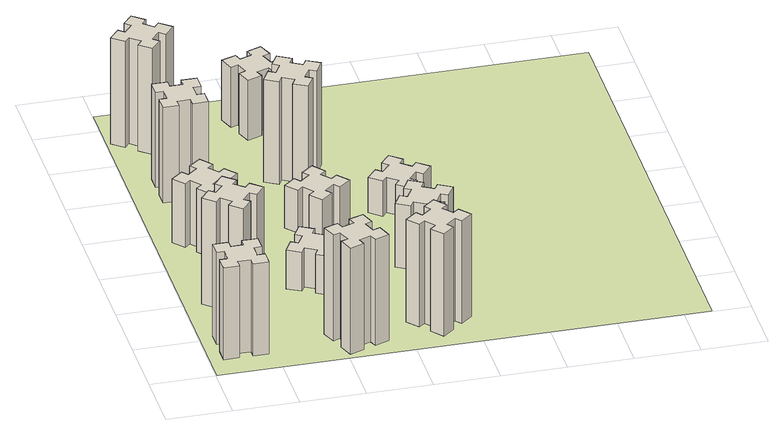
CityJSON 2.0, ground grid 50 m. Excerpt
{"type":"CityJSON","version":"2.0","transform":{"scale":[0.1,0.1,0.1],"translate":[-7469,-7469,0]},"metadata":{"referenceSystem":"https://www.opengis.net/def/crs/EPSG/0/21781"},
"CityObjects":{
"building1":{"type":"Building","attributes":{"class":"1000","function":"1000","usage":"1000","yearOfConstruction":2016,"roofType":"1000","measuredHeight":78,"storeysAboveGround":30,"storeysBelowGround":0},"geometry":[{"type":"Solid","lod":"1","boundaries":[[[[0,1,2,3,4,5,6,7,8,9,10,11,12,13,14,15,16,17,18,19]],[[17,16,20,21]],[[16,15,22,20]],[[15,14,23,22]],[[14,13,24,23]],[[13,12,25,24]],[[12,11,26,25]],[[11,10,27,26]],[[10,9,28,27]],[[9,8,29,28]],[[8,7,30,29]],[[7,6,31,30]],[[6,5,32,31]],[[5,4,33,32]],[[4,3,34,33]],[[3,2,35,34]],[[2,1,36,35]],[[1,0,37,36]],[[0,19,38,37]],[[19,18,39,38]],[[18,17,21,39]],[[24,25,26,27,28,29,30,31,32,33,34,35,36,37,38,39,21,20,22,23]]]]}]},
"building2":{"type":"Building","attributes":{"class":"1000","function":"1000","usage":"1000","yearOfConstruction":2016,"roofType":"1000","measuredHeight":90,"storeysAboveGround":30,"storeysBelowGround":0},"geometry":[{"type":"Solid","lod":"1","boundaries":[[[[40,41,42,43,44,45,46,47,48,49,50,51,52,53,54,55,56,57,58,59]],[[57,56,60,61]],[[56,55,62,60]],[[55,54,63,62]],[[54,53,64,63]],[[53,52,65,64]],[[52,51,66,65]],[[51,50,67,66]],[[50,49,68,67]],[[49,48,69,68]],[[48,47,70,69]],[[47,46,71,70]],[[46,45,72,71]],[[45,44,73,72]],[[44,43,74,73]],[[43,42,75,74]],[[42,41,76,75]],[[41,40,77,76]],[[40,59,78,77]],[[59,58,79,78]],[[58,57,61,79]],[[64,65,66,67,68,69,70,71,72,73,74,75,76,77,78,79,61,60,62,63]]]]}]},
"building3":{"type":"Building","attributes":{"class":"1000","function":"1000","usage":"1000","yearOfConstruction":2016,"roofType":"1000","measuredHeight":54,"storeysAboveGround":30,"storeysBelowGround":0},"geometry":[{"type":"Solid","lod":"1","boundaries":[[[[80,81,82,83,84,85,86,87,88,89,90,91,92,93,94,95,96,97,98,99]],[[97,96,100,101]],[[96,95,102,100]],[[95,94,103,102]],[[94,93,104,103]],[[93,92,105,104]],[[92,91,106,105]],[[91,90,107,106]],[[90,89,108,107]],[[89,88,109,108]],[[88,87,110,109]],[[87,86,111,110]],[[86,85,112,111]],[[85,84,113,112]],[[84,83,114,113]],[[83,82,115,114]],[[82,81,116,115]],[[81,80,117,116]],[[80,99,118,117]],[[99,98,119,118]],[[98,97,101,119]],[[104,105,106,107,108,109,110,111,112,113,114,115,116,117,118,119,101,100,102,103]]]]}]},
"building4":{"type":"Building","attributes":{"class":"1000","function":"1000","usage":"1000","yearOfConstruction":2016,"roofType":"1000","measuredHeight":81,"storeysAboveGround":30,"storeysBelowGround":0},"geometry":[{"type":"Solid","lod":"1","boundaries":[[[[120,121,122,123,124,125,126,127,128,129,130,131,132,133,134,135,136,137,138,139]],[[137,136,140,141]],[[136,135,142,140]],[[135,134,143,142]],[[134,133,144,143]],[[133,132,145,144]],[[132,131,146,145]],[[131,130,147,146]],[[130,129,148,147]],[[129,128,149,148]],[[128,127,150,149]],[[127,126,151,150]],[[126,125,152,151]],[[125,124,153,152]],[[124,123,154,153]],[[123,122,155,154]],[[122,121,156,155]],[[121,120,157,156]],[[120,139,158,157]],[[139,138,159,158]],[[138,137,141,159]],[[144,145,146,147,148,149,150,151,152,153,154,155,156,157,158,159,141,140,142,143]]]]}]},
"building5":{"type":"Building","attributes":{"class":"1000","function":"1000","usage":"1000","yearOfConstruction":2016,"roofType":"1000","measuredHeight":90,"storeysAboveGround":30,"storeysBelowGround":0},"geometry":[{"type":"Solid","lod":"1","boundaries":[[[[160,161,162,163,164,165,166,167,168,169,170,171,172,173,174,175,176,177,178,179]],[[177,176,180,181]],[[176,175,182,180]],[[175,174,183,182]],[[174,173,184,183]],[[173,172,185,184]],[[172,171,186,185]],[[171,170,187,186]],[[170,169,188,187]],[[169,168,189,188]],[[168,167,190,189]],[[167,166,191,190]],[[166,165,192,191]],[[165,164,193,192]],[[164,163,194,193]],[[163,162,195,194]],[[162,161,196,195]],[[161,160,197,196]],[[160,179,198,197]],[[179,178,199,198]],[[178,177,181,199]],[[184,185,186,187,188,189,190,191,192,193,194,195,196,197,198,199,181,180,182,183]]]]}]},
"building6":{"type":"Building","attributes":{"class":"1000","function":"1000","usage":"1000","yearOfConstruction":2016,"roofType":"1000","measuredHeight":90,"storeysAboveGround":30,"storeysBelowGround":0},"geometry":[{"type":"Solid","lod":"1","boundaries":[[[[200,201,202,203,204,205,206,207,208,209,210,211,212,213,214,215,216,217,218,219]],[[217,216,220,221]],[[216,215,222,220]],[[215,214,223,222]],[[214,213,224,223]],[[213,212,225,224]],[[212,211,226,225]],[[211,210,227,226]],[[210,209,228,227]],[[209,208,229,228]],[[208,207,230,229]],[[207,206,231,230]],[[206,205,232,231]],[[205,204,233,232]],[[204,203,234,233]],[[203,202,235,234]],[[202,201,236,235]],[[201,200,237,236]],[[200,219,238,237]],[[219,218,239,238]],[[218,217,221,239]],[[224,225,226,227,228,229,230,231,232,233,234,235,236,237,238,239,221,220,222,223]]]]}]},
"building7":{"type":"Building","attributes":{"class":"1000","function":"1000","usage":"1000","yearOfConstruction":2016,"roofType":"1000","measuredHeight":33,"storeysAboveGround":30,"storeysBelowGround":0},"geometry":[{"type":"Solid","lod":"1","boundaries":[[[[240,241,242,243,244,245,246,247,248,249,250,251,252,253,254,255,256,257,258,259]],[[257,256,260,261]],[[256,255,262,260]],[[255,254,263,262]],[[254,253,264,263]],[[253,252,265,264]],[[252,251,266,265]],[[251,250,267,266]],[[250,249,268,267]],[[249,248,269,268]],[[248,247,270,269]],[[247,246,271,270]],[[246,245,272,271]],[[245,244,273,272]],[[244,243,274,273]],[[243,242,275,274]],[[242,241,276,275]],[[241,240,277,276]],[[240,259,278,277]],[[259,258,279,278]],[[258,257,261,279]],[[264,265,266,267,268,269,270,271,272,273,274,275,276,277,278,279,261,260,262,263]]]]}]},
"building8":{"type":"Building","attributes":{"class":"1000","function":"1000","usage":"1000","yearOfConstruction":2016,"roofType":"1000","measuredHeight":36,"storeysAboveGround":30,"storeysBelowGround":0},"geometry":[{"type":"Solid","lod":"1","boundaries":[[[[280,281,282,283,284,285,286,287,288,289,290,291,292,293,294,295,296,297,298,299]],[[297,296,300,301]],[[296,295,302,300]],[[295,294,303,302]],[[294,293,304,303]],[[293,292,305,304]],[[292,291,306,305]],[[291,290,307,306]],[[290,289,308,307]],[[289,288,309,308]],[[288,287,310,309]],[[287,286,311,310]],[[286,285,312,311]],[[285,284,313,312]],[[284,283,314,313]],[[283,282,315,314]],[[282,281,316,315]],[[281,280,317,316]],[[280,299,318,317]],[[299,298,319,318]],[[298,297,301,319]],[[304,305,306,307,308,309,310,311,312,313,314,315,316,317,318,319,301,300,302,303]]]]}]},
"building9":{"type":"Building","attributes":{"class":"1000","function":"1000","usage":"1000","yearOfConstruction":2016,"roofType":"1000","measuredHeight":87,"storeysAboveGround":30,"storeysBelowGround":0},"geometry":[{"type":"Solid","lod":"1","boundaries":[[[[320,321,322,323,324,325,326,327,328,329,330,331,332,333,334,335,336,337,338,339]],[[337,336,340,341]],[[336,335,342,340]],[[335,334,343,342]],[[334,333,344,343]],[[333,332,345,344]],[[332,331,346,345]],[[331,330,347,346]],[[330,329,348,347]],[[329,328,349,348]],[[328,327,350,349]],[[327,326,351,350]],[[326,325,352,351]],[[325,324,353,352]],[[324,323,354,353]],[[323,322,355,354]],[[322,321,356,355]],[[321,320,357,356]],[[320,339,358,357]],[[339,338,359,358]],[[338,337,341,359]],[[344,345,346,347,348,349,350,351,352,353,354,355,356,357,358,359,341,340,342,343]]]]}]},
"building10":{"type":"Building","attributes":{"class":"1000","function":"1000","usage":"1000","yearOfConstruction":2016,"roofType":"1000","measuredHeight":87,"storeysAboveGround":30,"storeysBelowGround":0},"geometry":[{"type":"Solid","lod":"1","boundaries":[[[[360,361,362,363,364,365,366,367,368,369,370,371,372,373,374,375,376,377,378,379]],[[377,376,380,381]],[[376,375,382,380]],[[375,374,383,382]],[[374,373,384,383]],[[373,372,385,384]],[[372,371,386,385]],[[371,370,387,386]],[[370,369,388,387]],[[369,368,389,388]],[[368,367,390,389]],[[367,366,391,390]],[[366,365,392,391]],[[365,364,393,392]],[[364,363,394,393]],[[363,362,395,394]],[[362,361,396,395]],[[361,360,397,396]],[[360,379,398,397]],[[379,378,399,398]],[[378,377,381,399]],[[384,385,386,387,388,389,390,391,392,393,394,395,396,397,398,399,381,380,382,383]]]]}]},
"building11":{"type":"Building","attributes":{"class":"1000","function":"1000","usage":"1000","yearOfConstruction":2016,"roofType":"1000","measuredHeight":51,"storeysAboveGround":30,"storeysBelowGround":0},"geometry":[{"type":"Solid","lod":"1","boundaries":[[[[400,401,402,403,404,405,406,407,408,409,410,411,412,413,414,415,416,417,418,419]],[[417,416,420,421]],[[416,415,422,420]],[[415,414,423,422]],[[414,413,424,423]],[[413,412,425,424]],[[412,411,426,425]],[[411,410,427,426]],[[410,409,428,427]],[[409,408,429,428]],[[408,407,430,429]],[[407,406,431,430]],[[406,405,432,431]],[[405,404,433,432]],[[404,403,434,433]],[[403,402,435,434]],[[402,401,436,435]],[[401,400,437,436]],[[400,419,438,437]],[[419,418,439,438]],[[418,417,421,439]],[[424,425,426,427,428,429,430,431,432,433,434,435,436,437,438,439,421,420,422,423]]]]}]},
"building12":{"type":"Building","attributes":{"class":"1000","function":"1000","usage":"1000","yearOfConstruction":2016,"roofType":"1000","measuredHeight":54,"storeysAboveGround":30,"storeysBelowGround":0},"geometry":[{"type":"Solid","lod":"1","boundaries":[[[[440,441,442,443,444,445,446,447,448,449,450,451,452,453,454,455,456,457,458,459]],[[457,456,460,461]],[[456,455,462,460]],[[455,454,463,462]],[[454,453,464,463]],[[453,452,465,464]],[[452,451,466,465]],[[451,450,467,466]],[[450,449,468,467]],[[449,448,469,468]],[[448,447,470,469]],[[447,446,471,470]],[[446,445,472,471]],[[445,444,473,472]],[[444,443,474,473]],[[443,442,475,474]],[[442,441,476,475]],[[441,440,477,476]],[[440,459,478,477]],[[459,458,479,478]],[[458,457,461,479]],[[464,465,466,467,468,469,470,471,472,473,474,475,476,477,478,479,461,460,462,463]]]]}]},
"building13":{"type":"Building","attributes":{"class":"1000","function":"1000","usage":"1000","yearOfConstruction":2016,"roofType":"1000","measuredHeight":30,"storeysAboveGround":30,"storeysBelowGround":0},"geometry":[{"type":"Solid","lod":"1","boundaries":[[[[480,481,482,483,484,485,486,487,488,489,490,491,492,493,494,495,496,497,498,499]],[[497,496,500,501]],[[496,495,502,500]],[[495,494,503,502]],[[494,493,504,503]],[[493,492,505,504]],[[492,491,506,505]],[[491,490,507,506]],[[490,489,508,507]],[[489,488,509,508]],[[488,487,510,509]],[[487,486,511,510]],[[486,485,512,511]],[[485,484,513,512]],[[484,483,514,513]],[[483,482,515,514]],[[482,481,516,515]],[[481,480,517,516]],[[480,499,518,517]],[[499,498,519,518]],[[498,497,501,519]],[[504,505,506,507,508,509,510,511,512,513,514,515,516,517,518,519,501,500,502,503]]]]}]},
"landuse1":{"type":"LandUse","attributes":{"name":"plot1","function":"1010"},"geometry":[{"type":"MultiSurface","lod":"1","boundaries":[[[520,521,522,523]]]}]}
},
"vertices":[
[165,425,0],[165,325,0],[105,325,0],[105,205,0],[225,205,0],[225,265,0],[325,265,0],[325,205,0],[445,205,0],[445,325,0],[385,325,0],[385,425,0],[445,425,0],[445,545,0],[325,545,0],[325,485,0],[225,485,0],[225,545,0],[105,545,0],[105,425,0],[225,485,780],[225,545,780],[325,485,780],[325,545,780],[445,545,780],[445,425,780],[385,425,780],[385,325,780],[445,325,780],[445,205,780],[325,205,780],[325,265,780],[225,265,780],[225,205,780],[105,205,780],[105,325,780],[165,325,780],[165,425,780],[105,425,780],[105,545,780],
[484,1067,0],[408,1132,0],[446,1178,0],[354,1255,0],[277,1163,0],[323,1124,0],[259,1048,0],[213,1086,0],[136,994,0],[228,917,0],[266,963,0],[343,899,0],[304,853,0],[396,776,0],[473,868,0],[427,906,0],[492,983,0],[538,944,0],[615,1036,0],[523,1113,0],[492,983,900],[538,944,900],[427,906,900],[473,868,900],[396,776,900],[304,853,900],[343,899,900],[266,963,900],[228,917,900],[136,994,900],[213,1086,900],[259,1048,900],[323,1124,900],[277,1163,900],[354,1255,900],[446,1178,900],[408,1132,900],[484,1067,900],[523,1113,900],[615,1036,900],
[492,1888,0],[427,1964,0],[473,2003,0],[396,2095,0],[304,2018,0],[343,1972,0],[266,1907,0],[228,1953,0],[136,1876,0],[213,1784,0],[259,1823,0],[323,1746,0],[277,1708,0],[354,1616,0],[446,1693,0],[408,1739,0],[484,1803,0],[523,1757,0],[615,1834,0],[538,1926,0],[484,1803,540],[523,1757,540],[408,1739,540],[446,1693,540],[354,1616,540],[277,1708,540],[323,1746,540],[259,1823,540],[213,1784,540],[136,1876,540],[228,1953,540],[266,1907,540],[343,1972,540],[304,2018,540],[396,2095,540],[473,2003,540],[427,1964,540],[492,1888,540],[538,1926,540],[615,1834,540],
[485,2545,0],[485,2645,0],[545,2645,0],[545,2765,0],[425,2765,0],[425,2705,0],[325,2705,0],[325,2765,0],[205,2765,0],[205,2645,0],[265,2645,0],[265,2545,0],[205,2545,0],[205,2425,0],[325,2425,0],[325,2485,0],[425,2485,0],[425,2425,0],[545,2425,0],[545,2545,0],[425,2485,810],[425,2425,810],[325,2485,810],[325,2425,810],[205,2425,810],[205,2545,810],[265,2545,810],[265,2645,810],[205,2645,810],[205,2765,810],[325,2765,810],[325,2705,810],[425,2705,810],[425,2765,810],[545,2765,810],[545,2645,810],[485,2645,810],[485,2545,810],[545,2545,810],[545,2425,810],
[1125,396,0],[1031,362,0],[1010,418,0],[897,377,0],[939,264,0],[995,285,0],[1029,191,0],[973,170,0],[1014,57,0],[1127,99,0],[1106,155,0],[1200,189,0],[1220,133,0],[1333,174,0],[1292,287,0],[1236,266,0],[1202,360,0],[1258,380,0],[1217,493,0],[1104,452,0],[1202,360,900],[1258,380,900],[1236,266,900],[1292,287,900],[1333,174,900],[1220,133,900],[1200,189,900],[1106,155,900],[1127,99,900],[1014,57,900],[973,170,900],[1029,191,900],[995,285,900],[939,264,900],[897,377,900],[1010,418,900],[1031,362,900],[1125,396,900],[1104,452,900],[1217,493,900],
[384,3387,0],[308,3452,0],[346,3498,0],[254,3575,0],[177,3483,0],[223,3444,0],[159,3368,0],[113,3406,0],[36,3314,0],[128,3237,0],[166,3283,0],[243,3219,0],[204,3173,0],[296,3096,0],[373,3188,0],[327,3226,0],[392,3303,0],[438,3264,0],[515,3356,0],[423,3433,0],[392,3303,900],[438,3264,900],[327,3226,900],[373,3188,900],[296,3096,900],[204,3173,900],[243,3219,900],[166,3283,900],[128,3237,900],[36,3314,900],[113,3406,900],[159,3368,900],[223,3444,900],[177,3483,900],[254,3575,900],[346,3498,900],[308,3452,900],[384,3387,900],[423,3433,900],[515,3356,900],
[1086,1017,0],[1136,1104,0],[1188,1074,0],[1248,1178,0],[1144,1238,0],[1114,1186,0],[1027,1236,0],[1057,1288,0],[953,1348,0],[893,1244,0],[945,1214,0],[895,1127,0],[843,1157,0],[783,1053,0],[887,993,0],[917,1045,0],[1004,995,0],[974,943,0],[1078,883,0],[1138,987,0],[1004,995,330],[974,943,330],[917,1045,330],[887,993,330],[783,1053,330],[843,1157,330],[895,1127,330],[945,1214,330],[893,1244,330],[953,1348,330],[1057,1288,330],[1027,1236,330],[1114,1186,330],[1144,1238,330],[1248,1178,330],[1188,1074,330],[1136,1104,330],[1086,1017,330],[1138,987,330],[1078,883,330],
[1183,1972,0],[1106,1907,0],[1068,1953,0],[976,1876,0],[1053,1784,0],[1099,1823,0],[1163,1746,0],[1117,1708,0],[1194,1616,0],[1286,1693,0],[1248,1739,0],[1324,1803,0],[1363,1757,0],[1455,1834,0],[1378,1926,0],[1332,1888,0],[1267,1964,0],[1313,2003,0],[1236,2095,0],[1144,2018,0],[1267,1964,360],[1313,2003,360],[1332,1888,360],[1378,1926,360],[1455,1834,360],[1363,1757,360],[1324,1803,360],[1248,1739,360],[1286,1693,360],[1194,1616,360],[1117,1708,360],[1163,1746,360],[1099,1823,360],[1053,1784,360],[976,1876,360],[1068,1953,360],[1106,1907,360],[1183,1972,360],[1144,2018,360],[1236,2095,360],
[1639,343,0],[1703,266,0],[1657,228,0],[1734,136,0],[1826,213,0],[1788,259,0],[1864,323,0],[1903,277,0],[1995,354,0],[1918,446,0],[1872,408,0],[1807,484,0],[1853,523,0],[1776,615,0],[1684,538,0],[1723,492,0],[1646,427,0],[1608,473,0],[1516,396,0],[1593,304,0],[1646,427,870],[1608,473,870],[1723,492,870],[1684,538,870],[1776,615,870],[1853,523,870],[1807,484,870],[1872,408,870],[1918,446,870],[1995,354,870],[1903,277,870],[1864,323,870],[1788,259,870],[1826,213,870],[1734,136,870],[1657,228,870],[1703,266,870],[1639,343,870],[1593,304,870],[1516,396,870],
[1314,2666,0],[1227,2716,0],[1257,2768,0],[1153,2828,0],[1093,2724,0],[1145,2694,0],[1095,2607,0],[1043,2637,0],[983,2533,0],[1087,2473,0],[1117,2525,0],[1204,2475,0],[1174,2423,0],[1278,2363,0],[1338,2467,0],[1286,2497,0],[1336,2584,0],[1388,2554,0],[1448,2658,0],[1344,2718,0],[1336,2584,870],[1388,2554,870],[1286,2497,870],[1338,2467,870],[1278,2363,870],[1174,2423,870],[1204,2475,870],[1117,2525,870],[1087,2473,870],[983,2533,870],[1043,2637,870],[1095,2607,870],[1145,2694,870],[1093,2724,870],[1153,2828,870],[1257,2768,870],[1227,2716,870],[1314,2666,870],[1344,2718,870],[1448,2658,870],
[1125,3456,0],[1031,3422,0],[1010,3478,0],[897,3437,0],[939,3324,0],[995,3345,0],[1029,3251,0],[973,3230,0],[1014,3117,0],[1127,3159,0],[1106,3215,0],[1200,3249,0],[1220,3193,0],[1333,3234,0],[1292,3347,0],[1236,3326,0],[1202,3420,0],[1258,3440,0],[1217,3553,0],[1104,3512,0],[1202,3420,510],[1258,3440,510],[1236,3326,510],[1292,3347,510],[1333,3234,510],[1220,3193,510],[1200,3249,510],[1106,3215,510],[1127,3159,510],[1014,3117,510],[973,3230,510],[1029,3251,510],[995,3345,510],[939,3324,510],[897,3437,510],[1010,3478,510],[1031,3422,510],[1125,3456,510],[1104,3512,510],[1217,3553,510],
[1954,1286,0],[1867,1336,0],[1897,1388,0],[1793,1448,0],[1733,1344,0],[1785,1314,0],[1735,1227,0],[1683,1257,0],[1623,1153,0],[1727,1093,0],[1757,1145,0],[1844,1095,0],[1814,1043,0],[1918,983,0],[1978,1087,0],[1926,1117,0],[1976,1204,0],[2028,1174,0],[2088,1278,0],[1984,1338,0],[1976,1204,540],[2028,1174,540],[1926,1117,540],[1978,1087,540],[1918,983,540],[1814,1043,540],[1844,1095,540],[1757,1145,540],[1727,1093,540],[1623,1153,540],[1683,1257,540],[1735,1227,540],[1785,1314,540],[1733,1344,540],[1793,1448,540],[1897,1388,540],[1867,1336,540],[1954,1286,540],[1984,1338,540],[2088,1278,540],
[1907,1846,0],[1972,1923,0],[2018,1884,0],[2095,1976,0],[2003,2053,0],[1964,2007,0],[1888,2072,0],[1926,2118,0],[1834,2195,0],[1757,2103,0],[1803,2064,0],[1739,1988,0],[1693,2026,0],[1616,1934,0],[1708,1857,0],[1746,1903,0],[1823,1839,0],[1784,1793,0],[1876,1716,0],[1953,1808,0],[1823,1839,300],[1784,1793,300],[1746,1903,300],[1708,1857,300],[1616,1934,300],[1693,2026,300],[1739,1988,300],[1803,2064,300],[1757,2103,300],[1834,2195,300],[1926,2118,300],[1888,2072,300],[1964,2007,300],[2003,2053,300],[2095,1976,300],[2018,1884,300],[1972,1923,300],[1907,1846,300],[1953,1808,300],[1876,1716,300],
[5,3705,0],[3705,3705,0],[3705,5,0],[5,5,0]
]}
